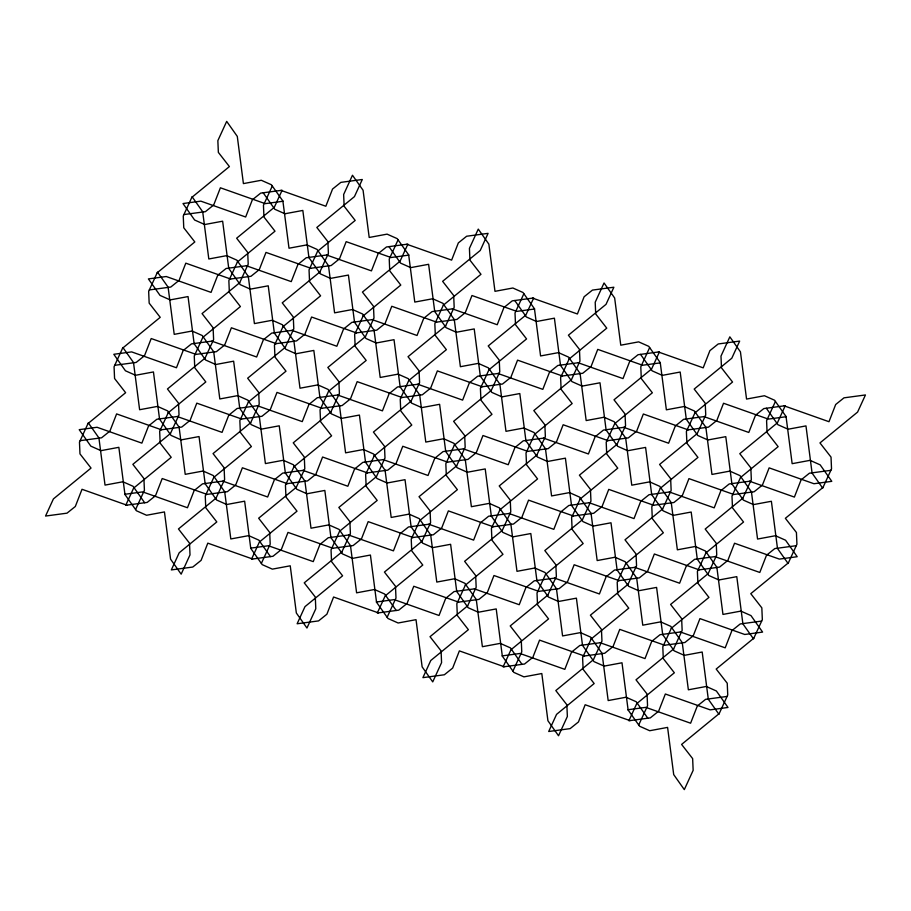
<?xml version="1.0" encoding="UTF-8"?>
<svg xmlns="http://www.w3.org/2000/svg" width="911" height="911" viewBox="0 0 911 911"><rect width="100%" height="100%" fill="white"/><g stroke="black" fill="none" stroke-linecap="round" stroke-linejoin="round"><path stroke-width="1.37" d="M168.501 412.125L159.664 431.381L160.165 443.133L171.211 457.322L133.598 488.159L125.741 505.298L147.183 502.416L155.508 495.732L162.204 478.537L207.025 494.388M203.096 336.751L194.259 356.007L194.76 367.759L205.806 381.948L168.193 412.785M237.691 261.377L228.855 280.634L229.356 292.374L240.402 306.563L202.789 337.412M272.287 186.003L263.45 205.26L263.951 217L274.997 231.189L237.384 262.038M135.568 509.545L144.416 490.277L143.915 478.537L132.858 464.348L170.471 433.499M170.163 434.16L179.011 414.904L178.51 403.163L167.453 388.974L205.066 358.125M204.759 358.786L213.607 339.53L213.106 327.789L202.048 313.6L239.661 282.752M239.354 283.412L248.202 264.156L247.701 252.404L236.644 238.215L274.257 207.378L282.114 190.251L260.683 193.121L252.358 199.805L245.651 217L200.841 201.149L182.997 203.54L194.624 220.018L204.747 224.527L222.637 221.202L228.752 268.392M214.096 476.738L205.26 496.005L205.761 507.746L216.807 521.935L179.194 552.783L171.336 569.91L192.779 567.041L201.103 560.356L207.799 543.15L252.62 559.012M248.692 401.364L239.855 420.631L240.356 432.372L251.402 446.561L213.789 477.41M283.287 325.99L274.45 345.258L274.951 356.998L285.997 371.187L248.384 402.036M317.882 250.616L309.045 269.884L309.546 281.624L320.592 295.813L282.979 326.662M215.759 498.784L224.607 479.516L224.106 467.776L213.049 453.587L250.662 422.75M250.354 423.41L259.202 404.142L258.701 392.402L247.644 378.213L285.257 347.364M284.949 348.036L293.797 328.769L293.296 317.028L282.239 302.839L319.852 271.99M319.545 272.662L328.393 253.395L327.892 241.654L316.834 227.465L354.447 196.617L362.305 179.49L340.873 182.371L332.549 189.044L325.842 206.25L281.021 190.388M294.287 465.988L285.45 485.256L285.952 496.996L296.997 511.185L259.384 542.034L251.527 559.16L272.97 556.279L281.294 549.595L287.99 532.4L332.811 548.251M328.882 390.614L320.046 409.882L320.547 421.622L331.593 435.811L293.98 466.66M363.478 315.24L354.641 334.508L355.142 346.248L366.188 360.437L328.575 391.274M398.073 239.866L389.236 259.123L389.737 270.874L400.783 285.063L363.17 315.901M261.355 563.408L270.203 544.14L269.702 532.4L258.644 518.211L296.257 487.362M295.95 488.034L304.798 468.766L304.297 457.026L293.24 442.837L330.852 411.988M330.545 412.66L339.393 393.393L338.892 381.652L327.835 367.463L365.448 336.615M365.14 337.275L373.988 318.019L373.487 306.278L362.43 292.089L400.043 261.241L407.9 244.114L386.458 246.983L378.145 253.668L371.437 270.874L326.616 255.012M339.883 530.612L331.046 549.868L331.547 561.62L342.593 575.798L304.98 606.646L297.123 623.773L318.565 620.903L326.89 614.219L333.585 597.012L378.407 612.875M374.478 455.238L365.641 474.494L366.142 486.235L377.188 500.424L339.575 531.272M409.073 379.864L400.236 399.12L400.738 410.861L411.783 425.05L374.17 455.899M443.668 304.479L434.832 323.747L435.333 335.487L446.379 349.676L408.766 380.525M341.545 552.647L350.393 533.39L349.892 521.639L338.835 507.461L376.448 476.612M376.141 477.273L384.989 458.017L384.488 446.265L373.43 432.076L411.043 401.239M410.736 401.899L419.584 382.631L419.083 370.891L408.026 356.702L445.638 325.865M445.331 326.525L454.179 307.258L453.678 295.517L442.621 281.328L480.234 250.491L488.091 233.353L466.648 236.234L458.335 242.918L451.628 260.113L406.807 244.262M420.073 519.851L411.237 539.118L411.738 550.859L422.784 565.048L385.171 595.896L377.313 613.023L398.756 610.142L407.069 603.469L413.776 586.263L458.597 602.125M454.669 444.477L445.832 463.745L446.322 475.485L457.379 489.674L419.766 520.523M489.264 369.103L480.416 388.371L480.917 400.111L491.974 414.3L454.361 445.149M523.859 293.729L515.011 312.997L515.512 324.737L526.569 338.926L488.956 369.775M387.141 617.271L395.989 598.003L395.488 586.263L384.431 572.074L422.044 541.225M421.736 541.897L430.584 522.629L430.083 510.889L419.026 496.7L456.639 465.851M456.331 466.523L465.168 447.255L464.678 435.515L453.621 421.326L491.234 390.477M490.927 391.149L499.763 371.882L499.262 360.141L488.216 345.952L525.829 315.104L533.687 297.977L512.244 300.858L503.931 307.531L497.224 324.737L452.403 308.875M465.669 584.475L456.821 603.742L457.322 615.483L468.379 629.672L430.766 660.509L422.909 677.647L444.352 674.766L452.665 668.082L459.372 650.887L504.193 666.738M500.264 509.101L491.416 528.369L491.917 540.109L502.974 554.298L465.362 585.135M534.859 433.727L526.011 452.983L526.512 464.735L537.57 478.924L499.957 509.761M569.455 358.353L560.607 377.61L561.108 389.361L572.165 403.539L534.552 434.388M467.332 606.521L476.168 587.253L475.667 575.513L464.621 561.324L502.234 530.475M501.927 531.136L510.764 511.88L510.262 500.139L499.217 485.95L536.83 455.101M536.522 455.762L545.359 436.506L544.858 424.765L533.812 410.576L571.425 379.728M571.117 380.388L579.954 361.132L579.453 349.38L568.407 335.202L606.02 304.354L613.877 287.227L592.435 290.097L584.11 296.781L577.415 313.988L532.593 298.125M545.86 573.725L537.012 592.981L537.513 604.722L548.57 618.911L510.957 649.759L503.1 666.886L524.542 664.017L532.855 657.332L539.563 640.126L584.384 655.988M580.455 498.34L571.607 517.607L572.108 529.348L583.165 543.537L545.552 574.385M615.05 422.966L606.202 442.234L606.703 453.974L617.76 468.163L580.148 499.012M649.645 347.592L640.797 366.86L641.298 378.6L652.356 392.789L614.743 423.638M512.927 671.134L521.764 651.877L521.263 640.126L510.217 625.937L547.83 595.099M547.522 595.76L556.359 576.492L555.858 564.752L544.812 550.563L582.425 519.725M582.118 520.386L590.954 501.118L590.453 489.378L579.407 475.189L617.02 444.34M616.713 445.012L625.55 425.744L625.048 414.004L614.003 399.815L651.616 368.966L659.473 351.84L638.03 354.721L629.706 361.405L623.01 378.6L578.189 362.749M591.455 638.338L582.607 657.605L583.108 669.346L594.166 683.535L556.553 714.383L548.695 731.51L570.127 728.629L578.451 721.956L585.158 704.75L629.979 720.612M626.051 562.964L617.202 582.231L617.704 593.972L628.761 608.161L591.148 639.01M660.646 487.59L651.798 506.858L652.299 518.598L663.356 532.787L625.743 563.636M695.241 412.216L686.393 431.484L686.894 443.224L697.951 457.413L660.338 488.25M593.118 660.384L601.955 641.116L601.454 629.376L590.408 615.187L628.021 584.338M627.713 585.01L636.55 565.742L636.049 554.002L625.003 539.813L662.616 508.964M662.308 509.636L671.145 490.369L670.644 478.628L659.598 464.439L697.211 433.59M696.904 434.262L705.74 414.995L705.239 403.254L694.193 389.065L731.806 358.217L739.664 341.09L718.221 343.959L709.897 350.644L703.201 367.85L658.38 351.988M671.646 627.588L662.798 646.844L663.299 658.596L674.356 672.785L636.743 703.622L628.886 720.749L650.317 717.879L658.642 711.195L665.349 694L710.159 709.851L728.003 707.46L716.376 690.982L706.253 686.473L688.363 689.798L682.248 642.608M706.241 552.214L697.393 571.47L697.894 583.211L708.952 597.4L671.339 628.248M740.837 476.84L731.988 496.096L732.49 507.837L743.547 522.026L705.934 552.875M775.432 401.455L766.584 420.723L767.085 432.463L778.142 446.652L740.529 477.501M638.713 724.997L647.55 705.74L647.049 694L636.003 679.811L673.616 648.962M673.309 649.623L682.145 630.366L681.644 618.626L670.598 604.437L708.211 573.588M707.904 574.249L716.741 554.993L716.24 543.241L705.194 529.052L742.807 498.215M742.499 498.875L751.336 479.619L750.835 467.867L739.789 453.678L777.402 422.841L785.259 405.702L763.817 408.584L755.492 415.268L748.796 432.463L703.975 416.612M191.788 197.414L229.401 166.576L218.355 152.388L217.854 140.647L226.691 121.379L237.293 136.399L243.408 183.601L261.298 180.276L271.421 184.774L283.048 201.251L265.215 203.643L220.394 187.791L213.698 204.986L205.374 211.671L183.931 214.552M157.193 272.799L194.817 241.95L183.76 227.761L183.259 216.021L192.096 196.753L202.697 211.773L208.813 258.975L226.702 255.649L236.826 260.147L248.452 276.625M122.598 348.173L160.222 317.324L149.165 303.135L148.664 291.395L157.501 272.127L168.102 287.147L174.217 334.348L192.107 331.023L202.231 335.521L213.857 351.999M88.003 423.547L125.627 392.698L114.57 378.509L114.069 366.769L122.905 347.501L133.507 362.532L139.622 409.722L157.512 406.397L167.635 410.895L179.262 427.373M317.575 251.288L355.188 220.439L344.142 206.25L343.641 194.51L352.477 175.242L363.079 190.262L369.194 237.464L387.084 234.138L397.207 238.636L408.834 255.114L391.001 257.517L346.18 241.654L339.484 258.849L331.16 265.534L309.717 268.415M443.361 305.151L480.974 274.302L469.917 260.113L469.427 248.373L478.264 229.105L488.865 244.137L494.98 291.326L512.87 288.001L522.994 292.499L534.62 308.988L516.788 311.38L471.966 295.517L465.259 312.724L456.946 319.408L435.504 322.278M216.066 498.123L178.454 528.961L189.511 543.15L190.012 554.89L181.164 574.158L170.562 559.138L164.447 511.936L146.557 515.262L136.434 510.764L124.807 494.286L142.651 491.894L187.461 507.746L194.168 490.551L202.493 483.866L223.924 480.985M569.147 359.014L606.76 328.165L595.703 313.976L595.202 302.236L604.05 282.979L614.652 297.999L620.767 345.189L638.657 341.864L648.78 346.362L660.407 362.851L642.574 365.243L597.753 349.38L591.045 366.586L582.733 373.271L561.29 376.141M341.853 551.986L304.24 582.835L315.297 597.024L315.798 608.764L306.95 628.021L296.348 613.001L290.233 565.811L272.343 569.136L262.22 564.638L250.593 548.149L268.426 545.757L313.247 561.62L319.955 544.414L328.267 537.729L349.71 534.859M694.934 412.877L732.546 382.039L721.489 367.85L720.988 356.11L729.836 336.842L740.438 351.862L746.553 399.064L764.443 395.738L774.566 400.236L786.193 416.714L768.349 419.106L723.539 403.254L716.832 420.449L708.507 427.134L687.076 430.015M467.639 605.849L430.026 636.698L441.083 650.887L441.573 662.627L432.736 681.895L422.135 666.863L416.02 619.674L398.13 622.999L388.006 618.501L376.38 602.012L394.212 599.62L439.034 615.483L445.741 598.276L454.054 591.592L475.496 588.722M593.425 659.712L555.812 690.561L566.858 704.75L567.359 716.49L558.523 735.758L547.921 720.738L541.806 673.536L523.916 676.862L513.793 672.364L502.166 655.886L519.999 653.483L564.82 669.346L571.516 652.151L579.84 645.466L601.283 642.585M822.997 487.453L785.373 518.302L796.43 532.491L796.931 544.231L788.095 563.499L777.493 548.468L771.378 501.278L753.488 504.603L743.365 500.105L731.738 483.627M788.402 562.827L750.778 593.676L761.835 607.865L762.336 619.605L753.499 638.873L742.898 623.853L736.783 576.652L718.893 579.977L708.769 575.479L697.143 559.001M753.807 638.201L716.183 669.05L727.24 683.239L727.741 694.979L718.904 714.247L708.303 699.227L702.187 652.025L684.298 655.351L674.174 650.853L662.548 634.375M719.212 713.586L681.599 744.424L692.645 758.612L693.146 770.353L684.309 789.621L673.707 774.601L667.592 727.399L649.702 730.724L639.579 726.226L627.952 709.749L645.785 707.357L690.606 723.209L697.302 706.014L705.626 699.329L727.069 696.448M247.519 265.625L226.087 268.494L217.763 275.179L211.056 292.385L166.246 276.523L148.402 278.914L160.029 295.403L170.152 299.901L188.042 296.576L194.157 343.766M327.709 254.864L306.278 257.745L297.954 264.429L291.247 281.624L246.425 265.773M149.336 289.926L170.778 287.045L179.103 280.36L185.798 263.165L230.62 279.017M229.526 279.165L250.969 276.295L259.293 269.61L265.989 252.404L310.81 268.267M212.923 340.999L191.492 343.868L183.168 350.553L176.461 367.759L131.651 351.897L113.807 354.288L125.433 370.777L135.557 375.275L153.447 371.95L159.562 419.14M293.114 330.237L271.683 333.119L263.359 339.803L256.651 356.998L211.842 341.147M373.305 319.488L351.874 322.357L343.549 329.042L336.842 346.248L292.021 330.386M453.496 308.727L432.053 311.608L423.74 318.292L417.033 335.487L372.212 319.636M114.74 365.3L136.183 362.419L144.507 355.734L151.203 338.539L196.024 354.39M194.931 354.538L216.374 351.669L224.698 344.984L231.394 327.778L276.215 343.641M275.122 343.789L296.565 340.908L304.889 334.235L311.585 317.028L356.406 332.891M355.313 333.027L376.755 330.158L385.08 323.473L391.776 306.278L436.597 322.13M178.328 416.373L156.897 419.242L148.573 425.927L141.865 443.133L97.056 427.27L79.211 429.662L90.838 446.151L100.962 450.649L118.851 447.324L124.966 494.514M258.519 405.611L237.088 408.492L228.763 415.177L222.056 432.372L177.246 416.521M338.71 394.862L317.279 397.731L308.954 404.416L302.247 421.622L257.426 405.759M418.901 384.112L397.458 386.981L389.145 393.666L382.438 410.861L337.617 395.01M499.091 373.351L477.649 376.232L469.336 382.905L462.629 400.111L417.807 384.248M579.282 362.601L557.839 365.47L549.515 372.155L542.819 389.361L497.998 373.499M80.145 440.673L101.588 437.792L109.912 431.108L116.608 413.913L161.429 429.776M160.336 429.912L181.779 427.043L190.103 420.358L196.799 403.152L241.62 419.014M240.527 419.162L261.969 416.281L270.294 409.608L276.99 392.402L321.811 408.265M320.718 408.413L342.16 405.532L350.484 398.847L357.18 381.652L402.002 397.503M400.908 397.651L422.351 394.782L430.664 388.097L437.371 370.891L482.192 386.754M481.099 386.902L502.542 384.021L510.855 377.336L517.562 360.141L562.383 375.992M304.115 470.235L282.683 473.116L274.359 479.79L267.652 496.996L222.831 481.133M384.305 459.486L362.863 462.355L354.55 469.04L347.843 486.246L303.021 470.383M464.496 448.724L443.053 451.605L434.741 458.29L428.033 475.485L383.212 459.622M544.687 437.975L523.244 440.844L514.931 447.529L508.224 464.735L463.403 448.872M624.878 427.213L603.435 430.094L595.111 436.779L588.415 453.974L543.594 438.123M705.068 416.464L683.626 419.333L675.302 426.018L668.606 443.224L623.784 427.361M205.932 494.536L227.374 491.667L235.698 484.982L242.394 467.776L287.216 483.639M286.122 483.787L307.565 480.906L315.889 474.221L322.585 457.026L367.406 472.877M366.313 473.025L387.756 470.156L396.069 463.471L402.776 446.265L447.597 462.128M446.504 462.276L467.947 459.395L476.259 452.71L482.967 435.515L527.788 451.378M526.695 451.514L548.137 448.645L556.45 441.96L563.157 424.754L607.979 440.617M606.885 440.765L628.317 437.884L636.641 431.21L643.348 414.004L688.169 429.867M429.901 524.098L408.458 526.979L400.145 533.664L393.438 550.859L348.617 535.008M510.092 513.348L488.649 516.218L480.336 522.903L473.629 540.109L428.808 524.246M590.282 502.587L568.84 505.468L560.516 512.153L553.82 529.348L508.998 513.497M670.473 491.838L649.031 494.719L640.706 501.392L634.01 518.598L589.189 502.735M750.664 481.088L729.221 483.957L720.897 490.642L714.201 507.848L669.38 491.986M830.855 470.327L809.412 473.208L801.088 479.892L794.392 497.087L749.571 481.224M331.718 548.399L353.161 545.53L361.485 538.845L368.181 521.639L413.002 537.501M411.909 537.649L433.351 534.768L441.664 528.095L448.371 510.889L493.193 526.752M492.099 526.888L513.542 524.019L521.855 517.334L528.562 500.139L573.383 515.99M572.29 516.138L593.721 513.269L602.046 506.584L608.753 489.378L653.574 505.241M652.481 505.389L673.912 502.508L682.237 495.823L688.944 478.628L733.754 494.479M732.672 494.627L754.103 491.758L762.427 485.073L769.135 467.867L813.944 483.73L831.789 481.338L820.162 464.849L810.038 460.351L792.149 463.676L786.034 416.486M555.687 577.973L534.245 580.842L525.92 587.527L519.224 604.722L474.403 588.87M635.878 567.211L614.435 570.092L606.111 576.765L599.415 593.972L554.594 578.109M716.069 556.462L694.626 559.331L686.302 566.016L679.606 583.222L634.785 567.359M796.26 545.7L774.817 548.581L766.493 555.266L759.797 572.461L714.976 556.61M457.504 602.273L478.947 599.392L487.26 592.708L493.967 575.513L538.788 591.364M537.695 591.512L559.126 588.643L567.451 581.958L574.158 564.752L618.979 580.614M617.886 580.762L639.317 577.881L647.641 571.197L654.349 554.002L699.158 569.853M698.077 570.001L719.508 567.132L727.832 560.447L734.539 543.241L779.349 559.103L797.193 556.712L785.567 540.223L775.443 535.725L757.553 539.05L751.438 491.86M681.474 631.835L660.031 634.705L651.707 641.39L645.011 658.596L600.19 642.733M761.664 621.074L740.222 623.955L731.897 630.64L725.202 647.835L680.38 631.983M583.291 656.136L604.722 653.255L613.046 646.571L619.753 629.376L664.574 645.227M663.481 645.375L684.913 642.506L693.237 635.821L699.944 618.615L744.754 634.477L762.598 632.086L750.971 615.597L740.848 611.099L722.958 614.424L716.843 567.234M784.166 405.85L828.987 421.713L835.683 404.507L844.007 397.834L865.45 394.953L857.593 412.079L819.968 442.928L831.026 457.117L831.527 468.858L822.69 488.125L812.088 473.094L805.973 425.904L788.083 429.229L777.96 424.731L766.333 408.242M126.834 505.149L82.013 489.287L75.317 506.493L66.993 513.166L45.55 516.047L53.407 498.921L91.032 468.072L79.974 453.883L79.473 442.142L88.31 422.875L98.912 437.906L105.027 485.096L122.917 481.771L133.04 486.269L144.667 502.758M706.002 427.475L694.376 410.986L684.252 406.488L666.362 409.813L660.247 362.624M751.598 492.088L739.971 475.61L729.848 471.112L711.958 474.437L705.843 427.236M640.547 354.379L652.174 370.868L662.297 375.366L680.187 372.041L686.302 419.231M686.142 419.003L697.769 435.481L707.893 439.979L725.782 436.665L731.897 483.855M580.216 373.601L568.589 357.123L558.466 352.625L540.576 355.95L534.461 308.749M625.811 438.225L614.185 421.736L604.061 417.238L586.172 420.563L580.056 373.373M671.407 502.849L659.78 486.36L649.657 481.862L631.767 485.187L625.652 437.997M717.003 567.462L705.376 550.984L695.252 546.486L677.363 549.811L671.248 502.61M514.761 300.516L526.387 316.994L536.511 321.503L554.4 318.178L560.516 365.368M560.356 365.14L571.983 381.618L582.106 386.116L599.996 382.791L606.111 429.992M605.952 429.753L617.578 446.242L627.702 450.74L645.592 447.415L651.707 494.605M651.547 494.377L663.174 510.855L673.297 515.364L691.187 512.039L697.302 559.229M454.43 319.738L442.803 303.261L432.679 298.762L414.79 302.076L408.675 254.886M500.025 384.362L488.398 367.873L478.275 363.375L460.385 366.7L454.27 319.51M545.621 448.975L533.994 432.497L523.871 427.999L505.981 431.324L499.866 384.123M591.216 513.599L579.59 497.121L569.466 492.612L551.576 495.937L545.461 448.747M636.812 578.223L625.185 561.734L615.062 557.236L597.172 560.561L591.057 513.371M682.407 642.836L670.781 626.358L660.657 621.86L642.767 625.185L636.652 577.984M388.974 246.653L400.601 263.131L410.724 267.629L428.614 264.304L434.729 311.505M434.57 311.266L446.196 327.755L456.32 332.253L474.21 328.928L480.325 376.118M480.165 375.89L491.792 392.379L501.915 396.877L519.805 393.552L525.92 440.742M525.761 440.514L537.388 456.992L547.511 461.49L565.401 458.165L571.516 505.366M571.356 505.127L582.983 521.616L593.107 526.114L610.996 522.789L617.111 569.979M616.952 569.751L628.579 586.24L638.702 590.738L656.592 587.413L662.707 634.603M328.643 265.875L317.017 249.386L306.893 244.888L289.003 248.213L282.888 201.024M374.239 330.499L362.612 314.01L352.489 309.512L334.599 312.837L328.484 265.648M419.834 395.112L408.208 378.634L398.084 374.136L380.194 377.461L374.079 330.26M465.43 459.736L453.803 443.247L443.68 438.749L425.79 442.074L419.675 394.884M511.025 524.36L499.399 507.871L489.275 503.373L471.386 506.698L465.27 459.508M556.621 588.973L544.994 572.495L534.871 567.997L516.981 571.322L510.866 524.121M602.217 653.597L590.59 637.108L580.466 632.61L562.577 635.935L556.462 588.745M647.812 718.21L636.185 701.732L626.062 697.234L608.172 700.559L602.057 653.369M263.188 192.79L274.815 209.268L284.938 213.766L302.828 210.441L308.943 257.631M308.783 257.403L320.41 273.892L330.534 278.39L348.423 275.065L354.538 322.255M354.379 322.027L366.006 338.505L376.129 343.003L394.019 339.678L400.134 386.879M399.975 386.64L411.601 403.129L421.725 407.627L439.614 404.302L445.73 451.492M445.57 451.264L457.197 467.753L467.32 472.251L485.21 468.926L491.325 516.116M491.166 515.888L502.792 532.366L512.916 536.864L530.806 533.539L536.921 580.74M536.761 580.501L548.388 596.99L558.511 601.488L576.401 598.163L582.516 645.352M582.357 645.125L593.983 661.614L604.107 666.112L621.997 662.787L628.112 709.976M294.048 341.249L282.421 324.76L272.298 320.262L254.408 323.587L248.293 276.397M339.644 405.873L328.017 389.384L317.893 384.886L300.004 388.211L293.889 341.021M385.239 470.486L373.612 454.008L363.489 449.51L345.599 452.835L339.484 405.634M430.835 535.11L419.208 518.621L409.085 514.123L391.195 517.448L385.08 470.258M476.43 599.734L464.804 583.245L454.68 578.747L436.79 582.072L430.675 534.882M522.026 664.347L510.399 647.869L500.276 643.371L482.386 646.696L476.271 599.495M228.593 268.164L240.219 284.642L250.343 289.14L268.233 285.815L274.348 333.016M274.188 332.777L285.815 349.266L295.938 353.764L313.828 350.439L319.943 397.629M319.784 397.401L331.41 413.879L341.534 418.388L359.424 415.063L365.539 462.253M365.379 462.025L377.006 478.503L387.129 483.001L405.019 479.676L411.134 526.877M410.975 526.638L422.602 543.127L432.725 547.625L450.615 544.3L456.73 591.49M456.57 591.262L468.197 607.739L478.321 612.238L496.21 608.924L502.325 656.114M259.453 416.623L247.826 400.145L237.703 395.636L219.813 398.961L213.698 351.771M305.048 481.247L293.422 464.758L283.298 460.26L265.408 463.585L259.293 416.395M350.644 545.86L339.017 529.382L328.894 524.884L311.004 528.209L304.889 481.008M396.239 610.484L384.613 594.006L374.489 589.497L356.6 592.822L350.484 545.632M193.997 343.538L205.624 360.016L215.748 364.514L233.637 361.189L239.752 408.39M239.593 408.151L251.22 424.64L261.343 429.138L279.233 425.813L285.348 473.003M285.189 472.775L296.815 489.264L306.939 493.762L324.828 490.437L330.944 537.627M330.784 537.399L342.411 553.877L352.534 558.375L370.424 555.05L376.539 602.251M224.858 491.997L213.231 475.519L203.107 471.021L185.218 474.335L179.103 427.145M270.453 556.621L258.826 540.132L248.703 535.634L230.813 538.959L224.698 491.769M159.402 418.912L171.029 435.39L181.152 439.888L199.042 436.563L205.157 483.764M204.998 483.525L216.624 500.014L226.748 504.512L244.638 501.187L250.753 548.376"/></g></svg>
